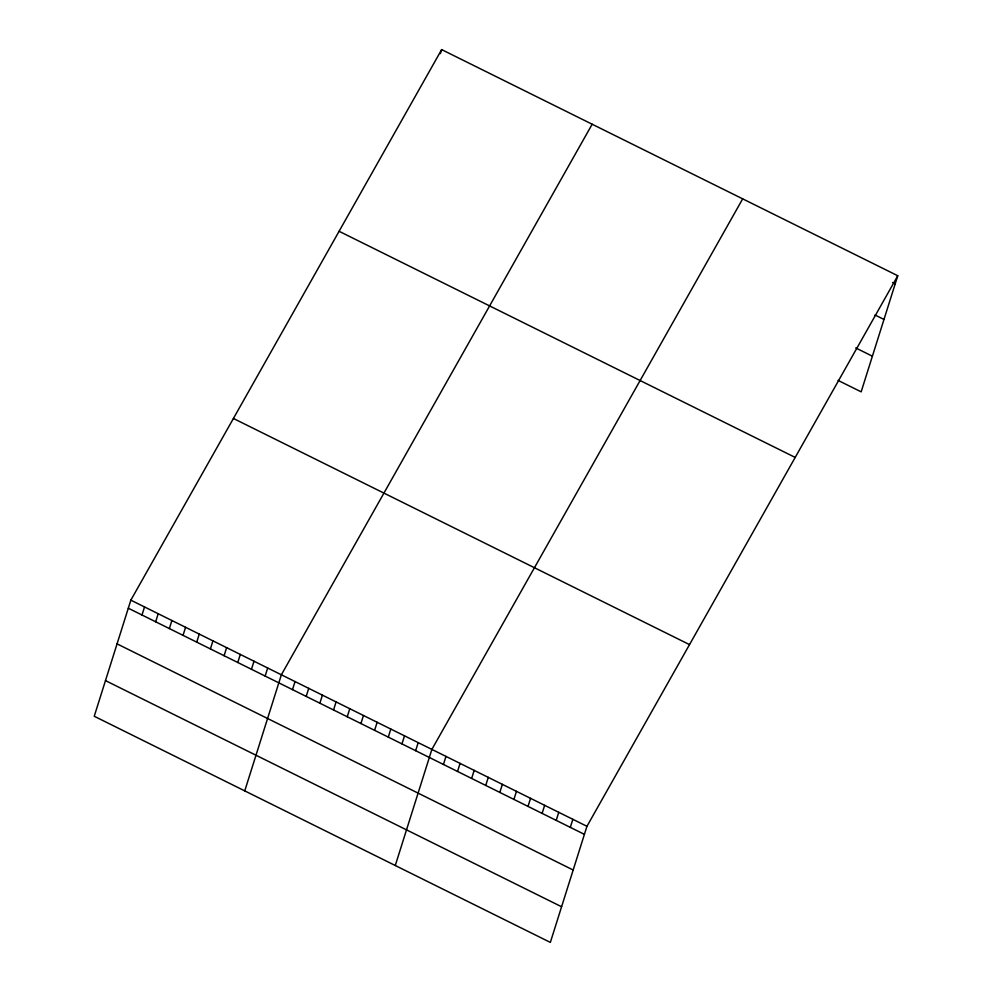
<?xml version="1.0" encoding="UTF-8"?>
<svg xmlns="http://www.w3.org/2000/svg" width="992" height="992" viewBox="0 0 992 992"><rect width="100%" height="100%" fill="white"/><g stroke="black" fill="none" stroke-linecap="round" stroke-linejoin="round"><path stroke-width="1.49" d="M130.845 600.16L94.24 716.261L550.349 942.4L586.954 826.299L897.76 275.739L441.651 49.6L130.845 600.16L586.954 826.299M141.992 615.003L144.534 606.943M155.67 621.786L158.212 613.726M169.359 628.568L171.901 620.508M183.036 635.351L185.578 627.291M196.726 642.134L199.268 634.074M210.403 648.917L212.945 640.869M224.093 655.7L226.635 647.652M237.77 662.495L240.312 654.435M440.386 53.63L441.651 49.6M251.46 669.278L254.002 661.218M265.137 676.06L267.679 668M244.751 790.884L281.368 674.783L592.174 124.223M292.504 689.626L295.046 681.566M306.193 696.409L308.735 688.349M319.87 703.192L322.412 695.132M333.56 709.974L336.09 701.914M347.237 716.757L349.779 708.71M360.927 723.54L363.456 715.492M374.604 730.335L377.146 722.275M388.294 737.118L390.823 729.058M401.971 743.901L404.513 735.841M415.648 750.684L418.19 742.624M395.275 865.508L431.88 749.406L742.686 198.846M443.436 764.46L445.978 756.4M457.535 771.441L460.077 763.394M471.634 778.435L474.176 770.375M485.733 785.428L488.275 777.368M499.832 792.41L502.361 784.362M513.918 799.403L516.46 791.343M528.017 806.397L530.559 798.337M542.116 813.39L544.658 805.33M556.214 820.372L558.756 812.312M570.313 827.365L572.855 819.305M897.76 275.739L861.155 391.84L838.079 380.407M892.651 282.522L895.218 283.799M875.006 314.997L883.971 319.449M855.736 347.932L872.39 356.19M339.09 231.285L795.2 457.424M233.418 418.475L689.514 644.614M128.303 608.22L584.412 834.359M117.068 643.87L573.165 870.009M105.487 680.611L561.584 906.75"/></g></svg>
